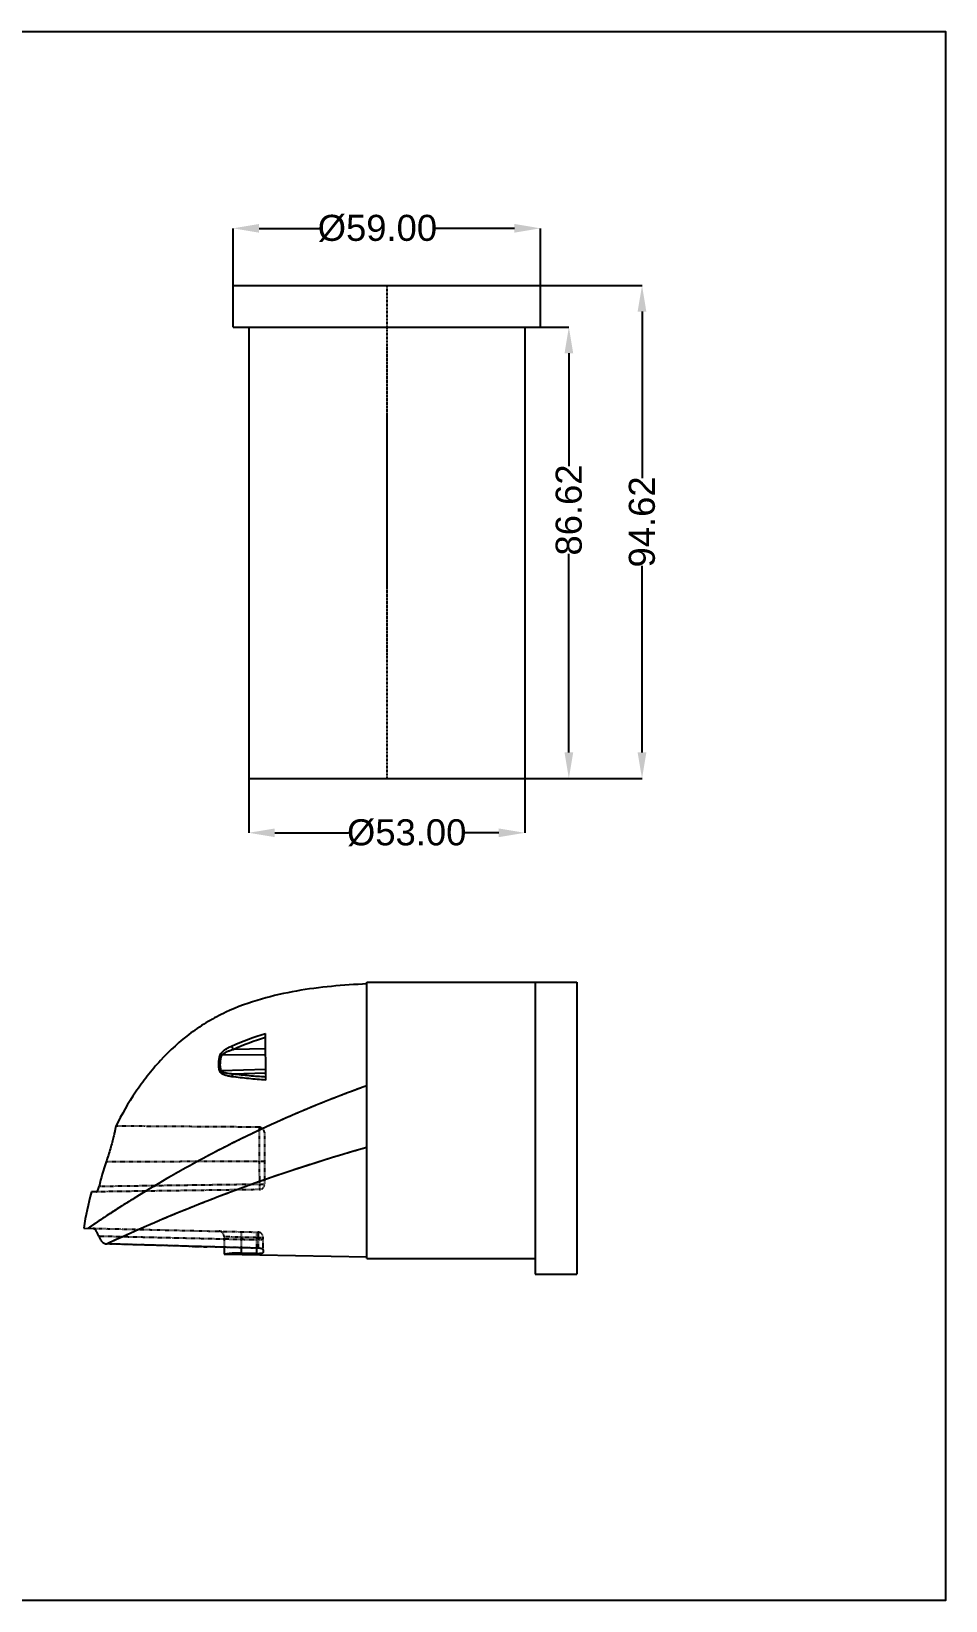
# Model space of a CAD drawing. Header units: millimetres. Extents: x 2899 to 3306, y 1519 to 1820.
# Drawn here: x 3130.9 to 3306.3, y 1519.2 to 1820.4 of the extents above; entities that cross this region are included whole.
import ezdxf

# ---------------------------------------------------------------- set-up
doc = ezdxf.new("R2010")
doc.units = ezdxf.units.MM
doc.linetypes.add('CENTER', pattern=[0.6, 0.375, -0.075, 0.075, -0.075])
doc.linetypes.add('HIDDEN', pattern=[0.2, 0.1, -0.1])
doc.layers.add('DEFAULT_2', color=8, linetype='HIDDEN')
doc.styles.get("Standard").update_dxf_attribs({"font": 'arial.ttf'})
doc.dimstyles.get("Standard").update_dxf_attribs({"dimtxt": 0.18, "dimasz": 0.18, "dimexe": 0.18, "dimexo": 0.0625, "dimgap": 0.09, "dimtad": 0, "dimtih": 1, "dimtoh": 1, "dimzin": 0, "dimdsep": 46, "dimtxsty": 'Standard', "dimcen": 0.09, "dimadec": 0, "dimazin": 0, "dimtfac": 1, "dimtofl": 0, "dimtmove": 0, "dimatfit": 3, "dimfxl": 0, "dimtolj": 1, "dimtzin": 0, "dimarcsym": 0})

# ---------------------------------------------------------------- blocks, each defined once
blk = doc.blocks.new('*D34')
at = {"color": 4, "lineweight": -2, "transparency": 16777216}
for p, q in [((3172.58, 1689.8), (3172.58, 1666.6)), ((3225.58, 1689.8), (3225.58, 1666.6)), ((3177.58, 1666.6), (3191.75, 1666.6)), ((3220.58, 1666.6), (3214.05, 1666.6))]:
    blk.add_line(p, q, dxfattribs=at)
at = {"color": 4, "transparency": 16777216}
for points in [[(3177.58, 1667.43), (3177.58, 1665.77), (3172.58, 1666.6)], [(3220.58, 1667.43), (3220.58, 1665.77), (3225.58, 1666.6)]]:
    blk.add_solid(points, dxfattribs=at)
at = {"layer": 'Defpoints', "color": 0, "transparency": 16777216}
for p in [(3172.58, 1689.8), (3225.58, 1689.8), (3172.58, 1666.6)]:
    blk.add_point(p, dxfattribs=at)
at = {"color": 6, "transparency": 16777216, "insert": (3202.9, 1666.6), "char_height": 5, "attachment_point": 5}
blk.add_mtext('\\A1;%%c53.00', dxfattribs=at)
blk = doc.blocks.new('*D35')
at = {"color": 4, "lineweight": -2, "transparency": 16777216}
for p, q in [((3211.83, 1763.63), (3234.03, 1763.63)), ((3234.03, 1758.63), (3234.03, 1736.97)), ((3234.03, 1682.01), (3234.03, 1720.14)), ((3211.83, 1677.01), (3234.03, 1677.01))]:
    blk.add_line(p, q, dxfattribs=at)
at = {"color": 4, "transparency": 16777216}
for points in [[(3233.2, 1758.63), (3234.86, 1758.63), (3234.03, 1763.63)], [(3233.2, 1682.01), (3234.86, 1682.01), (3234.03, 1677.01)]]:
    blk.add_solid(points, dxfattribs=at)
at = {"layer": 'Defpoints', "color": 0, "transparency": 16777216}
for p in [(3211.83, 1763.63), (3234.03, 1763.63), (3211.83, 1677.01)]:
    blk.add_point(p, dxfattribs=at)
at = {"color": 6, "transparency": 16777216, "insert": (3234.03, 1728.55), "char_height": 5, "attachment_point": 5, "rotation": 90}
blk.add_mtext('\\A1;86.62', dxfattribs=at)
blk = doc.blocks.new('*D36')
at = {"color": 4, "lineweight": -2, "transparency": 16777216}
for p, q in [((3215.91, 1771.63), (3248.07, 1771.63)), ((3248.07, 1766.63), (3248.07, 1734.67)), ((3248.07, 1682.01), (3248.07, 1717.85)), ((3211.83, 1677.01), (3248.07, 1677.01))]:
    blk.add_line(p, q, dxfattribs=at)
at = {"color": 4, "transparency": 16777216}
for points in [[(3247.23, 1766.63), (3248.9, 1766.63), (3248.07, 1771.63)], [(3247.23, 1682.01), (3248.9, 1682.01), (3248.07, 1677.01)]]:
    blk.add_solid(points, dxfattribs=at)
at = {"layer": 'Defpoints', "color": 0, "transparency": 16777216}
for p in [(3215.91, 1771.63), (3211.83, 1677.01), (3248.07, 1677.01)]:
    blk.add_point(p, dxfattribs=at)
at = {"color": 6, "transparency": 16777216, "insert": (3248.07, 1726.26), "char_height": 5, "attachment_point": 5, "rotation": 90}
blk.add_mtext('\\A1;94.62', dxfattribs=at)
blk = doc.blocks.new('*D25')
at = {"color": 4, "lineweight": -2, "transparency": 16777216}
for p, q in [((3169.58, 1767.63), (3169.58, 1782.6)), ((3174.58, 1782.6), (3186.14, 1782.6)), ((3223.58, 1782.6), (3208.43, 1782.6)), ((3228.58, 1767.63), (3228.58, 1782.6))]:
    blk.add_line(p, q, dxfattribs=at)
at = {"color": 4, "transparency": 16777216}
for points in [[(3174.58, 1783.44), (3174.58, 1781.77), (3169.58, 1782.6)], [(3223.58, 1783.44), (3223.58, 1781.77), (3228.58, 1782.6)]]:
    blk.add_solid(points, dxfattribs=at)
at = {"layer": 'Defpoints', "color": 0, "transparency": 16777216}
for p in [(3169.58, 1782.6), (3169.58, 1767.63), (3228.58, 1767.63)]:
    blk.add_point(p, dxfattribs=at)
at = {"color": 6, "transparency": 16777216, "insert": (3197.28, 1782.6), "char_height": 5, "attachment_point": 5}
blk.add_mtext('\\A1;%%c59.00', dxfattribs=at)

msp = doc.modelspace()

# ---------------------------------------------------------------- linework, layer by layer
at = {"color": 7, "linetype": 'Continuous'}
for p, q in [((3169.584, 1763.633), (3169.584, 1771.633)), ((3169.584, 1771.633), (3228.583, 1771.633)), ((3228.584, 1763.633), (3228.584, 1771.633)), ((3169.585, 1763.633), (3228.583, 1763.633)), ((3172.584, 1763.633), (3172.584, 1677.009)), ((3225.584, 1763.633), (3225.584, 1677.009)), ((3195.259, 1584.925), (3195.259, 1637.925)), ((3195.259, 1637.925), (3235.539, 1637.925)), ((3227.539, 1637.925), (3227.539, 1581.926)), ((3235.539, 1637.925), (3235.539, 1581.925)), ((3175.855, 1619.147), (3175.827, 1628.102)), ((3175.84, 1624.019), (3167.408, 1623.904)), ((3175.837, 1625.126), (3169.579, 1625.041)), ((3175.849, 1621.179), (3167.298, 1620.92)), ((3175.851, 1620.482), (3169.562, 1620.291)), ((3143.309, 1597.701), (3142.376, 1597.688)), ((3140.915, 1590.732), (3142.749, 1590.69)), ((3167.859, 1587.061), (3167.863, 1585.733)), ((3167.863, 1585.733), (3195.259, 1585.245)), ((3171.179, 1585.936), (3171.176, 1586.968)), ((3174.144, 1585.882), (3171.179, 1585.936)), ((3174.144, 1585.882), (3174.141, 1586.878)), ((3175.348, 1586.548), (3175.349, 1586.079)), ((3195.259, 1584.925), (3227.539, 1584.925)), ((3227.539, 1581.925), (3235.539, 1581.925))]:
    msp.add_line(p, q, dxfattribs=at)
at = {"color": 1, "linetype": 'CENTER', "ltscale": 1.077565}
msp.add_line((3199.084, 1771.633), (3199.084, 1677.009), dxfattribs=at)
msp.add_line((3172.584, 1677.009), (3225.584, 1677.009))
msp.add_lwpolyline([(2899.491, 1820.397), (3306.345, 1820.397), (3306.345, 1519.248), (2899.491, 1519.248)], close=True)
at = {"color": 7, "linetype": 'Continuous'}
for centre, radius, start, end in [((3167.684, 1619.125), 1.836, 102.1356, 111.11792), ((3285.627, 1286.189), 332.527, 105.769, 114.94363), ((3214.54, 1578.903), 74.57, 165.40902, 170.87227)]:
    msp.add_arc(centre, radius, start, end, dxfattribs=at)
for points, knots in [([(3195.259, 1637.605), (3192.989, 1637.494), (3188.477, 1637.198), (3181.707, 1636.318), (3174.878, 1634.798), (3169.186, 1632.75), (3164.723, 1630.408), (3160.348, 1627.516), (3156.451, 1623.939), (3153.085, 1619.954), (3150.098, 1615.837), (3148.188, 1612.555), (3147.066, 1610.309)], [0, 0, 0, 0, 0.1160912, 0.2308879, 0.3484143, 0.4728838, 0.5384857, 0.6054566, 0.7403699, 0.8067436, 0.8717598, 1, 1, 1, 1]), ([(3167.023, 1620.838), (3166.879, 1621.338), (3166.753, 1622.395), (3166.942, 1623.436), (3167.094, 1623.938)], [0, 0, 0, 0, 0.4981662, 1, 1, 1, 1]), ([(3167.094, 1623.938), (3167.126, 1624.042), (3167.234, 1624.244), (3167.538, 1624.598), (3168.012, 1624.973), (3168.637, 1625.352), (3169.075, 1625.57), (3169.297, 1625.673)], [0, 0, 0, 0, 0.1137936, 0.235395, 0.4875856, 0.7435391, 1, 1, 1, 1]), ([(3167.094, 1623.938), (3167.12, 1623.938), (3167.225, 1623.934), (3167.33, 1623.92), (3167.408, 1623.904)], [0, 0, 0, 0, 0.2411649, 1, 1, 1, 1]), ([(3167.298, 1620.92), (3167.163, 1621.402), (3167.055, 1622.423), (3167.254, 1623.422), (3167.408, 1623.904)], [0, 0, 0, 0, 0.497557, 1, 1, 1, 1]), ([(3167.408, 1623.904), (3167.45, 1623.991), (3167.591, 1624.141), (3167.923, 1624.376), (3168.393, 1624.612), (3168.979, 1624.845), (3169.378, 1624.978), (3169.579, 1625.041)], [0, 0, 0, 0, 0.1164248, 0.2401831, 0.492459, 0.7461954, 1, 1, 1, 1]), ([(3169.297, 1625.673), (3169.317, 1625.627), (3169.408, 1625.415), (3169.503, 1625.205), (3169.579, 1625.041)], [0, 0, 0, 0, 0.2150884, 1, 1, 1, 1]), ([(3169.345, 1619.798), (3169.116, 1619.83), (3168.665, 1619.905), (3168.113, 1620.046), (3167.697, 1620.205), (3167.411, 1620.357), (3167.163, 1620.556), (3167.051, 1620.739), (3167.023, 1620.838)], [0, 0, 0, 0, 0.2618732, 0.5182805, 0.6434732, 0.765716, 0.8842587, 1, 1, 1, 1]), ([(3169.562, 1620.291), (3169.355, 1620.307), (3168.944, 1620.344), (3168.337, 1620.431), (3167.842, 1620.548), (3167.487, 1620.703), (3167.334, 1620.835), (3167.298, 1620.92)], [0, 0, 0, 0, 0.2584208, 0.5142613, 0.7648745, 0.8859945, 1, 1, 1, 1]), ([(3169.345, 1619.798), (3169.371, 1619.897), (3169.427, 1620.068), (3169.512, 1620.23), (3169.562, 1620.291)], [0, 0, 0, 0, 0.5657423, 1, 1, 1, 1]), ([(3175.854, 1619.714), (3174.795, 1619.787), (3172.695, 1619.945), (3170.599, 1620.158), (3169.562, 1620.291)], [0, 0, 0, 0, 0.5036581, 1, 1, 1, 1]), ([(3195.259, 1618.054), (3190.027, 1616.179), (3182.278, 1613.088), (3172.21, 1608.435), (3164.856, 1604.709), (3157.791, 1600.814), (3152.204, 1597.483), (3148.112, 1594.914), (3145.544, 1593.253), (3143.477, 1591.879), (3142.288, 1591.063), (3141.781, 1590.712)], [0, 0, 0, 0, 0.2768973, 0.415131, 0.5524107, 0.6874581, 0.8169776, 0.8763771, 0.9281511, 0.9693014, 1, 1, 1, 1]), ([(3175.855, 1619.147), (3174.76, 1619.229), (3172.585, 1619.406), (3170.417, 1619.648), (3169.345, 1619.798)], [0, 0, 0, 0, 0.5038161, 1, 1, 1, 1]), ([(3147.066, 1610.309), (3147.067, 1610.309), (3147.064, 1610.305), (3147.065, 1610.3), (3147.062, 1610.288), (3147.058, 1610.266), (3147.049, 1610.226), (3147.037, 1610.166), (3147.022, 1610.09), (3147.003, 1609.997), (3146.98, 1609.887), (3146.943, 1609.71), (3146.888, 1609.45), (3146.811, 1609.095), (3146.719, 1608.685), (3146.612, 1608.225), (3146.489, 1607.721), (3146.299, 1606.975), (3146.026, 1605.975), (3145.651, 1604.725), (3145.372, 1603.873), (3145.224, 1603.442)], [0, 0, 0, 0, 0.0003087, 0.001234, 0.0027748, 0.0049299, 0.0110784, 0.0196628, 0.0306572, 0.0440336, 0.0597532, 0.0777727, 0.1205092, 0.1717748, 0.231014, 0.2975896, 0.3707899, 0.4498408, 0.6221836, 0.8078177, 1, 1, 1, 1]), ([(3143.309, 1597.701), (3143.362, 1597.701), (3143.484, 1597.803), (3143.618, 1598.018), (3143.757, 1598.336), (3143.829, 1598.581), (3143.859, 1598.713)], [0, 0, 0, 0, 0.1332623, 0.3565165, 0.6559304, 1, 1, 1, 1]), ([(3143.804, 1589.159), (3143.731, 1589.357), (3143.576, 1589.725), (3143.352, 1590.147), (3143.159, 1590.418), (3142.999, 1590.594), (3142.846, 1590.688), (3142.749, 1590.69)], [0, 0, 0, 0, 0.3308101, 0.6232264, 0.7453608, 0.848237, 1, 1, 1, 1]), ([(3143.804, 1589.159), (3143.87, 1588.979), (3144.025, 1588.628), (3144.354, 1588.153), (3144.817, 1587.794), (3145.201, 1587.705), (3145.391, 1587.699)], [0, 0, 0, 0, 0.2506676, 0.5010335, 0.7507031, 1, 1, 1, 1]), ([(3171.179, 1585.936), (3170.397, 1585.95), (3169.287, 1585.91), (3168.186, 1585.779), (3167.863, 1585.733)], [0, 0, 0, 0, 0.7059376, 1, 1, 1, 1]), ([(3174.144, 1585.882), (3174.299, 1585.88), (3174.524, 1585.882), (3174.81, 1585.901), (3174.99, 1585.921), (3175.141, 1585.95), (3175.259, 1585.984), (3175.35, 1586.037), (3175.349, 1586.079)], [0, 0, 0, 0, 0.3710902, 0.5385957, 0.6854967, 0.8067916, 0.8992424, 1, 1, 1, 1]), ([(3175.348, 1586.548), (3175.348, 1586.592), (3175.285, 1586.661), (3175.182, 1586.72), (3175.008, 1586.792), (3174.734, 1586.854), (3174.497, 1586.876), (3174.368, 1586.879)], [0, 0, 0, 0, 0.1238319, 0.2194683, 0.3392619, 0.6421847, 1, 1, 1, 1])]:
    msp.add_open_spline(points, degree=3, knots=knots, dxfattribs=at)
for points in [[(3169.297, 1625.673), (3171.406, 1626.646), (3173.602, 1627.436), (3175.827, 1628.102)], [(3169.579, 1625.041), (3171.598, 1625.975), (3173.7, 1626.736), (3175.83, 1627.377)], [(3145.224, 1603.442), (3144.692, 1601.89), (3144.231, 1600.311), (3143.859, 1598.713)], [(3174.368, 1586.879), (3164.709, 1587.146), (3155.05, 1587.419), (3145.391, 1587.699)]]:
    msp.add_open_spline(points, degree=3, dxfattribs=at)
at = {"layer": 'DEFAULT_2', "color": 8, "linetype": 'HIDDEN'}
for p, q in [((3174.588, 1610.107), (3147.066, 1610.309)), ((3174.588, 1610.107), (3174.622, 1599.132)), ((3175.585, 1609.106), (3175.617, 1599.135)), ((3175.603, 1603.537), (3145.224, 1603.442)), ((3174.622, 1599.132), (3143.859, 1598.713)), ((3175.617, 1599.135), (3174.622, 1599.132)), ((3175.344, 1599.896), (3175.608, 1599.988)), ((3174.625, 1598.127), (3143.309, 1597.701)), ((3142.749, 1590.69), (3174.359, 1589.961)), ((3174.363, 1588.454), (3143.804, 1589.159)), ((3155.103, 1587.42), (3145.391, 1587.699)), ((3161.104, 1587.25), (3155.103, 1587.42)), ((3161.104, 1587.25), (3164.755, 1587.147)), ((3167.859, 1587.06), (3164.755, 1587.147)), ((3167.853, 1589.132), (3167.859, 1587.061)), ((3167.853, 1589.132), (3171.169, 1589.03)), ((3174.368, 1586.879), (3167.859, 1587.06)), ((3171.169, 1589.03), (3171.193, 1590.034)), ((3171.176, 1586.968), (3171.169, 1589.03)), ((3171.169, 1589.03), (3174.134, 1588.961)), ((3174.134, 1588.961), (3174.158, 1589.966)), ((3174.141, 1586.878), (3174.134, 1588.961)), ((3174.134, 1588.961), (3175.34, 1588.96)), ((3175.342, 1588.458), (3174.363, 1588.454)), ((3174.363, 1588.454), (3174.368, 1586.879)), ((3175.348, 1586.548), (3175.34, 1588.96))]:
    msp.add_line(p, q, dxfattribs=at)
for centre, radius, start, end in [((3273.925, 1398.331), 233.381, 109.69842, 121.26057), ((3174.58, 1609.102), 1.005, 0.18, 89.58), ((3285.603, 1286.247), 332.465, 105.76781, 109.32015), ((3285.407, 1286.787), 331.89, 109.36745, 110.29453), ((3174.612, 1599.132), 1.005, 270.78, 0.18), ((3285.312, 1287.078), 331.584, 110.29663, 113.791), ((3266.731, 1410.295), 219.46, 124.56971, 124.70485), ((3292.994, 1269.56), 350.712, 113.78477, 114.88922), ((3166.848, 1589.129), 1.005, 0.18, 88.6801), ((3174.335, 1588.957), 1.005, 0.18025, 88.68001)]:
    msp.add_arc(centre, radius, start, end, dxfattribs=at)
for points, knots in [([(3195.259, 1618.052), (3190.027, 1616.177), (3182.278, 1613.086), (3172.21, 1608.434), (3164.857, 1604.708), (3157.791, 1600.813), (3152.204, 1597.482), (3148.112, 1594.913), (3145.544, 1593.253), (3143.477, 1591.879), (3142.288, 1591.063), (3141.781, 1590.712)], [0, 0, 0, 0, 0.2768984, 0.4151324, 0.5524125, 0.6874601, 0.8169799, 0.8763793, 0.9281527, 0.969302, 1, 1, 1, 1]), ([(3174.622, 1599.132), (3174.623, 1599.067), (3174.625, 1598.939), (3174.627, 1598.752), (3174.628, 1598.581), (3174.629, 1598.431), (3174.629, 1598.321), (3174.629, 1598.249), (3174.629, 1598.206), (3174.628, 1598.174), (3174.628, 1598.148), (3174.625, 1598.137), (3174.627, 1598.127), (3174.625, 1598.127)], [0, 0, 0, 0, 0.1950541, 0.38261, 0.5554621, 0.7069699, 0.8313136, 0.8817575, 0.9237193, 0.9567825, 0.9806462, 0.9950741, 1, 1, 1, 1]), ([(3152.816, 1597.828), (3150.669, 1596.527), (3147.106, 1594.294), (3143.602, 1591.967), (3142.207, 1591.006)], [0, 0, 0, 0, 0.5970914, 1, 1, 1, 1]), ([(3174.359, 1589.961), (3174.361, 1589.961), (3174.361, 1589.947), (3174.365, 1589.93), (3174.365, 1589.891), (3174.367, 1589.842), (3174.369, 1589.779), (3174.37, 1589.67), (3174.371, 1589.506), (3174.371, 1589.281), (3174.37, 1589.024), (3174.367, 1588.745), (3174.365, 1588.552), (3174.363, 1588.454)], [0, 0, 0, 0, 0.005121, 0.0196188, 0.0435146, 0.0765975, 0.1185594, 0.1690014, 0.29331, 0.4447588, 0.6175422, 0.8050129, 1, 1, 1, 1])]:
    msp.add_open_spline(points, degree=3, knots=knots, dxfattribs=at)

# ---------------------------------------------------------------- dimensions: what is measured, and where the dimension line sits
for base, p1, p2, picture, middle in [((3169.584, 1782.604), (3228.584, 1767.633), (3169.584, 1767.633), '*D25', (3197.285, 1782.604)), ((3172.584, 1666.601), (3225.584, 1689.801), (3172.584, 1689.801), '*D34', (3202.899, 1666.601))]:
    dim = msp.add_linear_dim(base=base, p1=p1, p2=p2, text='%%c<>', dimstyle='Standard', override={"dimtxt": 5, "dimasz": 5, "dimexe": 0, "dimexo": 0, "dimgap": 0, "dimtih": 0, "dimtoh": 0, "dimzin": 0, "dimcen": 0, "dimclrd": 4, "dimclre": 4, "dimclrt": 6, "dimtp": 0, "dimtm": 0, "dimtzin": 0})
    dim.commit()
    dim.dimension.update_dxf_attribs({"geometry": picture, "text_midpoint": middle, "dimtype": 160})
for base, p1, p2, picture, middle in [((3248.065, 1677.009), (3215.913, 1771.633), (3211.83, 1677.009), '*D36', (3248.065, 1726.26)), ((3234.03, 1763.633), (3211.83, 1677.009), (3211.83, 1763.633), '*D35', (3234.03, 1728.554))]:
    dim = msp.add_linear_dim(base=base, p1=p1, p2=p2, angle=90, dimstyle='Standard', override={"dimtxt": 5, "dimasz": 5, "dimexe": 0, "dimexo": 0, "dimgap": 0, "dimtih": 0, "dimtoh": 0, "dimzin": 0, "dimcen": 0, "dimclrd": 4, "dimclre": 4, "dimclrt": 6, "dimtp": 0, "dimtm": 0, "dimtzin": 0})
    dim.commit()
    dim.dimension.update_dxf_attribs({"geometry": picture, "text_midpoint": middle, "dimtype": 160})

doc.saveas('drawing.dxf')
